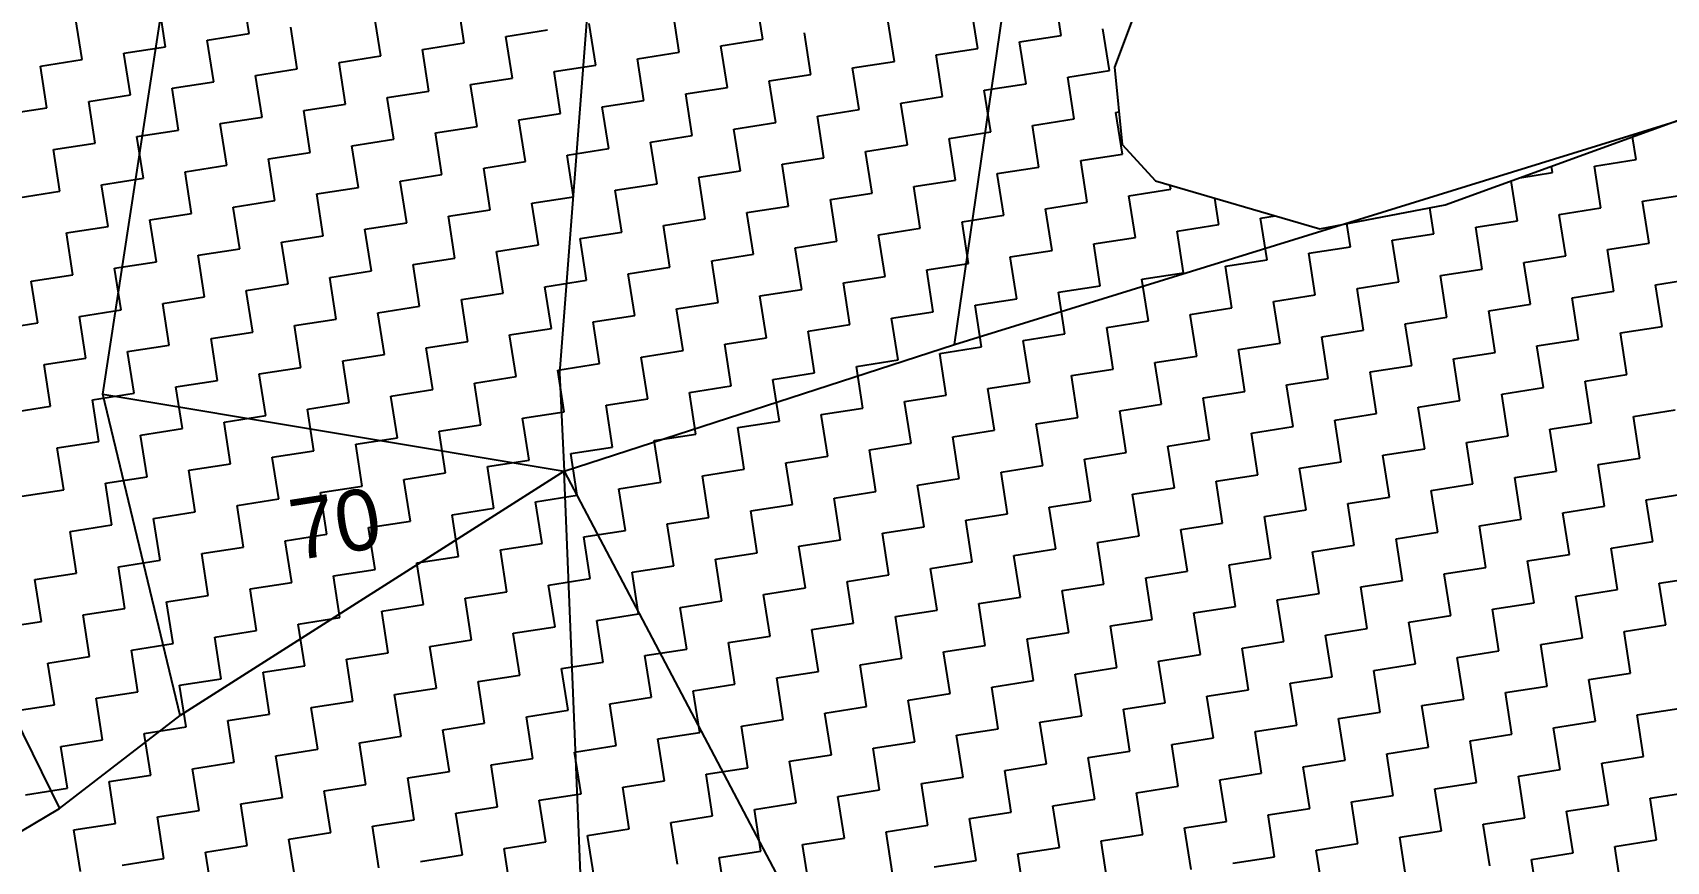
# Model space of a CAD drawing. Header units: metres. Extents: x 288492 to 290465, y 1999120 to 2001541.
# Drawn here: x 289238.9 to 289430.8, y 1999707.1 to 1999804.4 of the extents above; entities that cross this region are included whole.
import ezdxf
from ezdxf.enums import TextEntityAlignment as Align

# ---------------------------------------------------------------- set-up
doc = ezdxf.new("R2010")
doc.units = ezdxf.units.M
doc.header["$MEASUREMENT"] = 0
for name, color, linetype in [('POLY_HATCH', 12, 'Continuous'), ('POLY_PARCEL', 6, 'Continuous'), ('TEXT_PARCEL', 7, 'Continuous')]:
    doc.layers.add(name, color=color, linetype=linetype)
doc.styles.add('TEXT_MAP', font='KRDEV050.TTF')

# ---------------------------------------------------------------- blocks, each defined once
blk = doc.blocks.new('25')
at = {"layer": 'POLY_HATCH'}
for p, q in [((289372.82, 1999779.87), (289367.25, 1999765.06)), ((289367.25, 1999765.06), (289368.11, 1999755.7)), ((289407.23, 1999748.23), (289439.55, 1999759.83)), ((289368.11, 1999755.7), (289372.13, 1999751.28)), ((289372.13, 1999751.28), (289392.02, 1999745.37)), ((289392.02, 1999745.37), (289407.23, 1999748.23))]:
    blk.add_line(p, q, dxfattribs=at)
at = {"layer": 'POLY_HATCH', "linetype": 'Continuous'}
for p, q in [((289262.43, 1999769.53), (289261.66, 1999774.58)), ((289360.8, 1999768.93), (289360.03, 1999773.98)), ((289252.31, 1999767.99), (289251.55, 1999773.05)), ((289278.36, 1999766.77), (289277.6, 1999771.83)), ((289288.47, 1999768.3), (289287.71, 1999773.36)), ((289314.52, 1999767.08), (289313.76, 1999772.14)), ((289324.64, 1999768.62), (289323.87, 1999773.67)), ((289350.69, 1999767.39), (289349.92, 1999772.45)), ((289242.2, 1999766.46), (289241.43, 1999771.51)), ((289268.25, 1999765.24), (289267.48, 1999770.29)), ((289293.53, 1999769.07), (289298.59, 1999769.84)), ((289304.41, 1999765.55), (289303.64, 1999770.6)), ((289340.57, 1999765.86), (289339.81, 1999770.92)), ((289247.26, 1999767.22), (289252.31, 1999767.99)), ((289257.37, 1999768.76), (289262.43, 1999769.53)), ((289258.14, 1999763.7), (289257.37, 1999768.76)), ((289283.42, 1999767.54), (289288.47, 1999768.3)), ((289294.3, 1999764.01), (289293.53, 1999769.07)), ((289319.58, 1999767.85), (289324.64, 1999768.62)), ((289320.35, 1999762.79), (289319.58, 1999767.85)), ((289330.46, 1999764.33), (289329.69, 1999769.38)), ((289355.74, 1999768.16), (289360.8, 1999768.93)), ((289356.51, 1999763.1), (289355.74, 1999768.16)), ((289366.62, 1999764.64), (289365.85, 1999769.69)), ((289237.14, 1999765.69), (289242.2, 1999766.46)), ((289248.02, 1999762.17), (289247.26, 1999767.22)), ((289273.31, 1999766), (289278.36, 1999766.77)), ((289274.07, 1999760.95), (289273.31, 1999766)), ((289284.19, 1999762.48), (289283.42, 1999767.54)), ((289309.47, 1999766.31), (289314.52, 1999767.08)), ((289310.23, 1999761.26), (289309.47, 1999766.31)), ((289335.52, 1999765.09), (289340.57, 1999765.86)), ((289345.63, 1999766.63), (289350.69, 1999767.39)), ((289346.4, 1999761.57), (289345.63, 1999766.63)), ((289237.91, 1999760.63), (289237.14, 1999765.69)), ((289263.19, 1999764.47), (289268.25, 1999765.24)), ((289263.96, 1999759.41), (289263.19, 1999764.47)), ((289289.24, 1999763.25), (289294.3, 1999764.01)), ((289299.35, 1999764.78), (289304.41, 1999765.55)), ((289300.12, 1999759.72), (289299.35, 1999764.78)), ((289325.4, 1999763.56), (289330.46, 1999764.33)), ((289336.28, 1999760.04), (289335.52, 1999765.09)), ((289361.57, 1999763.87), (289366.62, 1999764.64)), ((289242.97, 1999761.4), (289248.02, 1999762.17)), ((289253.08, 1999762.94), (289258.14, 1999763.7)), ((289253.85, 1999757.88), (289253.08, 1999762.94)), ((289279.13, 1999761.71), (289284.19, 1999762.48)), ((289290.01, 1999758.19), (289289.24, 1999763.25)), ((289315.29, 1999762.03), (289320.35, 1999762.79)), ((289316.06, 1999756.97), (289315.29, 1999762.03)), ((289326.17, 1999758.5), (289325.4, 1999763.56)), ((289351.45, 1999762.34), (289356.51, 1999763.1)), ((289352.22, 1999757.28), (289351.45, 1999762.34)), ((289362.33, 1999758.81), (289361.57, 1999763.87)), ((289232.85, 1999759.87), (289237.91, 1999760.63)), ((289243.73, 1999756.35), (289242.97, 1999761.4)), ((289269.02, 1999760.18), (289274.07, 1999760.95)), ((289269.78, 1999755.12), (289269.02, 1999760.18)), ((289279.9, 1999756.66), (289279.13, 1999761.71)), ((289305.18, 1999760.49), (289310.23, 1999761.26)), ((289305.94, 1999755.43), (289305.18, 1999760.49)), ((289331.23, 1999759.27), (289336.28, 1999760.04)), ((289341.34, 1999760.8), (289346.4, 1999761.57)), ((289342.11, 1999755.75), (289341.34, 1999760.8)), ((289258.9, 1999758.65), (289263.96, 1999759.41)), ((289259.67, 1999753.59), (289258.9, 1999758.65)), ((289284.95, 1999757.42), (289290.01, 1999758.19)), ((289295.07, 1999758.96), (289300.12, 1999759.72)), ((289295.83, 1999753.9), (289295.07, 1999758.96)), ((289321.11, 1999757.74), (289326.17, 1999758.5)), ((289331.99, 1999754.21), (289331.23, 1999759.27)), ((289357.28, 1999758.05), (289362.33, 1999758.81)), ((289358.04, 1999752.99), (289357.28, 1999758.05)), ((289367.39, 1999759.58), (289367.75, 1999759.64)), ((289368.16, 1999754.52), (289367.39, 1999759.58)), ((289238.68, 1999755.58), (289243.73, 1999756.35)), ((289248.79, 1999757.11), (289253.85, 1999757.88)), ((289249.56, 1999752.06), (289248.79, 1999757.11)), ((289274.84, 1999755.89), (289279.9, 1999756.66)), ((289285.72, 1999752.37), (289284.95, 1999757.42)), ((289311, 1999756.2), (289316.06, 1999756.97)), ((289311.77, 1999751.15), (289311, 1999756.2)), ((289321.88, 1999752.68), (289321.11, 1999757.74)), ((289347.16, 1999756.51), (289352.22, 1999757.28)), ((289347.93, 1999751.46), (289347.16, 1999756.51)), ((289430.37, 1999753.61), (289429.95, 1999756.39)), ((289239.44, 1999750.52), (289238.68, 1999755.58)), ((289264.73, 1999754.36), (289269.78, 1999755.12)), ((289265.49, 1999749.3), (289264.73, 1999754.36)), ((289275.61, 1999750.83), (289274.84, 1999755.89)), ((289300.89, 1999754.67), (289305.94, 1999755.43)), ((289301.66, 1999749.61), (289300.89, 1999754.67)), ((289326.94, 1999753.45), (289331.99, 1999754.21)), ((289337.05, 1999754.98), (289342.11, 1999755.75)), ((289337.82, 1999749.92), (289337.05, 1999754.98)), ((289363.1, 1999753.76), (289368.16, 1999754.52)), ((289244.5, 1999751.29), (289249.56, 1999752.06)), ((289254.61, 1999752.82), (289259.67, 1999753.59)), ((289255.38, 1999747.77), (289254.61, 1999752.82)), ((289280.66, 1999751.6), (289285.72, 1999752.37)), ((289290.78, 1999753.13), (289295.83, 1999753.9)), ((289291.54, 1999748.08), (289290.78, 1999753.13)), ((289316.82, 1999751.91), (289321.88, 1999752.68)), ((289327.7, 1999748.39), (289326.94, 1999753.45)), ((289352.99, 1999752.22), (289358.04, 1999752.99)), ((289353.75, 1999747.17), (289352.99, 1999752.22)), ((289363.87, 1999748.7), (289363.1, 1999753.76)), ((289416.27, 1999751.48), (289420.25, 1999752.08)), ((289420.25, 1999752.08), (289420.13, 1999752.86)), ((289425.31, 1999752.85), (289430.37, 1999753.61)), ((289426.08, 1999747.79), (289425.31, 1999752.85)), ((289234.39, 1999749.75), (289239.44, 1999750.52)), ((289245.27, 1999746.23), (289244.5, 1999751.29)), ((289270.55, 1999750.07), (289275.61, 1999750.83)), ((289271.32, 1999745.01), (289270.55, 1999750.07)), ((289281.43, 1999746.54), (289280.66, 1999751.6)), ((289306.71, 1999750.38), (289311.77, 1999751.15)), ((289307.48, 1999745.32), (289306.71, 1999750.38)), ((289317.59, 1999746.86), (289316.82, 1999751.91)), ((289342.87, 1999750.69), (289347.93, 1999751.46)), ((289343.64, 1999745.63), (289342.87, 1999750.69)), ((289368.92, 1999749.47), (289373.98, 1999750.24)), ((289373.98, 1999750.24), (289373.9, 1999750.76)), ((289415.96, 1999746.26), (289415.23, 1999751.1)), ((289260.44, 1999748.53), (289265.49, 1999749.3)), ((289261.2, 1999743.48), (289260.44, 1999748.53)), ((289286.49, 1999747.31), (289291.54, 1999748.08)), ((289296.6, 1999748.84), (289301.66, 1999749.61)), ((289297.37, 1999743.79), (289296.6, 1999748.84)), ((289322.65, 1999747.62), (289327.7, 1999748.39)), ((289332.76, 1999749.16), (289337.82, 1999749.92)), ((289333.53, 1999744.1), (289332.76, 1999749.16)), ((289358.81, 1999747.93), (289363.87, 1999748.7)), ((289369.69, 1999744.41), (289368.92, 1999749.47)), ((289379.8, 1999745.95), (289379.32, 1999749.15)), ((289431.13, 1999748.56), (289436.19, 1999749.33)), ((289431.9, 1999743.5), (289431.13, 1999748.56)), ((289240.21, 1999745.47), (289245.27, 1999746.23)), ((289250.32, 1999747), (289255.38, 1999747.77)), ((289251.09, 1999741.94), (289250.32, 1999747)), ((289276.37, 1999745.78), (289281.43, 1999746.54)), ((289287.25, 1999742.25), (289286.49, 1999747.31)), ((289312.53, 1999746.09), (289317.59, 1999746.86)), ((289313.3, 1999741.03), (289312.53, 1999746.09)), ((289323.41, 1999742.57), (289322.65, 1999747.62)), ((289348.7, 1999746.4), (289353.75, 1999747.17)), ((289349.46, 1999741.34), (289348.7, 1999746.4)), ((289359.58, 1999742.88), (289358.81, 1999747.93)), ((289384.86, 1999746.71), (289386.61, 1999746.98)), ((289385.63, 1999741.66), (289384.86, 1999746.71)), ((289405.85, 1999744.72), (289405.37, 1999747.88)), ((289410.91, 1999745.49), (289415.96, 1999746.26)), ((289421.02, 1999747.02), (289426.08, 1999747.79)), ((289421.79, 1999741.97), (289421.02, 1999747.02)), ((289240.98, 1999740.41), (289240.21, 1999745.47)), ((289266.26, 1999744.24), (289271.32, 1999745.01)), ((289267.03, 1999739.19), (289266.26, 1999744.24)), ((289277.14, 1999740.72), (289276.37, 1999745.78)), ((289302.42, 1999744.56), (289307.48, 1999745.32)), ((289303.19, 1999739.5), (289302.42, 1999744.56)), ((289328.47, 1999743.33), (289333.53, 1999744.1)), ((289338.58, 1999744.87), (289343.64, 1999745.63)), ((289339.35, 1999739.81), (289338.58, 1999744.87)), ((289364.63, 1999743.65), (289369.69, 1999744.41)), ((289374.75, 1999745.18), (289379.8, 1999745.95)), ((289375.51, 1999740.12), (289374.75, 1999745.18)), ((289395.74, 1999743.19), (289395.31, 1999745.99)), ((289400.79, 1999743.96), (289405.85, 1999744.72)), ((289411.67, 1999740.43), (289410.91, 1999745.49)), ((289256.15, 1999742.71), (289261.2, 1999743.48)), ((289256.91, 1999737.65), (289256.15, 1999742.71)), ((289282.2, 1999741.49), (289287.25, 1999742.25)), ((289292.31, 1999743.02), (289297.37, 1999743.79)), ((289293.08, 1999737.97), (289292.31, 1999743.02)), ((289318.36, 1999741.8), (289323.41, 1999742.57)), ((289329.24, 1999738.28), (289328.47, 1999743.33)), ((289354.52, 1999742.11), (289359.58, 1999742.88)), ((289355.29, 1999737.05), (289354.52, 1999742.11)), ((289365.4, 1999738.59), (289364.63, 1999743.65)), ((289390.68, 1999742.42), (289395.74, 1999743.19)), ((289391.45, 1999737.37), (289390.68, 1999742.42)), ((289401.56, 1999738.9), (289400.79, 1999743.96)), ((289426.84, 1999742.73), (289431.9, 1999743.5)), ((289427.61, 1999737.68), (289426.84, 1999742.73)), ((289235.92, 1999739.64), (289240.98, 1999740.41)), ((289246.03, 1999741.18), (289251.09, 1999741.94)), ((289246.8, 1999736.12), (289246.03, 1999741.18)), ((289272.08, 1999739.95), (289277.14, 1999740.72)), ((289282.96, 1999736.43), (289282.2, 1999741.49)), ((289308.25, 1999740.27), (289313.3, 1999741.03)), ((289309.01, 1999735.21), (289308.25, 1999740.27)), ((289319.13, 1999736.74), (289318.36, 1999741.8)), ((289344.41, 1999740.58), (289349.46, 1999741.34)), ((289345.17, 1999735.52), (289344.41, 1999740.58)), ((289380.57, 1999740.89), (289385.63, 1999741.66)), ((289381.34, 1999735.83), (289380.57, 1999740.89)), ((289406.62, 1999739.67), (289411.67, 1999740.43)), ((289416.73, 1999741.2), (289421.79, 1999741.97)), ((289417.5, 1999736.14), (289416.73, 1999741.2)), ((289236.69, 1999734.59), (289235.92, 1999739.64)), ((289261.97, 1999738.42), (289267.03, 1999739.19)), ((289262.74, 1999733.36), (289261.97, 1999738.42)), ((289272.85, 1999734.9), (289272.08, 1999739.95)), ((289298.13, 1999738.73), (289303.19, 1999739.5)), ((289298.9, 1999733.68), (289298.13, 1999738.73)), ((289324.18, 1999737.51), (289329.24, 1999738.28)), ((289334.29, 1999739.04), (289339.35, 1999739.81)), ((289335.06, 1999733.99), (289334.29, 1999739.04)), ((289360.34, 1999737.82), (289365.4, 1999738.59)), ((289370.46, 1999739.36), (289375.51, 1999740.12)), ((289371.22, 1999734.3), (289370.46, 1999739.36)), ((289396.51, 1999738.13), (289401.56, 1999738.9)), ((289407.38, 1999734.61), (289406.62, 1999739.67)), ((289432.67, 1999738.45), (289437.72, 1999739.21)), ((289433.43, 1999733.39), (289432.67, 1999738.45)), ((289251.86, 1999736.89), (289256.91, 1999737.65)), ((289252.62, 1999731.83), (289251.86, 1999736.89)), ((289277.91, 1999735.66), (289282.96, 1999736.43)), ((289288.02, 1999737.2), (289293.08, 1999737.97)), ((289288.79, 1999732.14), (289288.02, 1999737.2)), ((289314.07, 1999735.98), (289319.13, 1999736.74)), ((289324.95, 1999732.45), (289324.18, 1999737.51)), ((289350.23, 1999736.29), (289355.29, 1999737.05)), ((289351, 1999731.23), (289350.23, 1999736.29)), ((289361.11, 1999732.77), (289360.34, 1999737.82)), ((289386.39, 1999736.6), (289391.45, 1999737.37)), ((289387.16, 1999731.54), (289386.39, 1999736.6)), ((289397.27, 1999733.08), (289396.51, 1999738.13)), ((289422.55, 1999736.91), (289427.61, 1999737.68)), ((289423.32, 1999731.86), (289422.55, 1999736.91)), ((289231.63, 1999733.82), (289236.69, 1999734.59)), ((289241.75, 1999735.35), (289246.8, 1999736.12)), ((289242.51, 1999730.3), (289241.75, 1999735.35)), ((289267.79, 1999734.13), (289272.85, 1999734.9)), ((289278.67, 1999730.61), (289277.91, 1999735.66)), ((289303.96, 1999734.44), (289309.01, 1999735.21)), ((289304.72, 1999729.39), (289303.96, 1999734.44)), ((289314.84, 1999730.92), (289314.07, 1999735.98)), ((289340.12, 1999734.75), (289345.17, 1999735.52)), ((289340.88, 1999729.7), (289340.12, 1999734.75)), ((289366.17, 1999733.53), (289371.22, 1999734.3)), ((289376.28, 1999735.07), (289381.34, 1999735.83)), ((289377.05, 1999730.01), (289376.28, 1999735.07)), ((289402.33, 1999733.84), (289407.38, 1999734.61)), ((289412.44, 1999735.38), (289417.5, 1999736.14)), ((289413.21, 1999730.32), (289412.44, 1999735.38)), ((289257.68, 1999732.6), (289262.74, 1999733.36)), ((289258.45, 1999727.54), (289257.68, 1999732.6)), ((289268.56, 1999729.07), (289267.79, 1999734.13)), ((289293.84, 1999732.91), (289298.9, 1999733.68)), ((289294.61, 1999727.85), (289293.84, 1999732.91)), ((289319.89, 1999731.69), (289324.95, 1999732.45)), ((289330, 1999733.22), (289335.06, 1999733.99)), ((289330.77, 1999728.16), (289330, 1999733.22)), ((289356.05, 1999732), (289361.11, 1999732.77)), ((289366.93, 1999728.48), (289366.17, 1999733.53)), ((289392.22, 1999732.31), (289397.27, 1999733.08)), ((289392.98, 1999727.25), (289392.22, 1999732.31)), ((289403.1, 1999728.79), (289402.33, 1999733.84)), ((289428.38, 1999732.62), (289433.43, 1999733.39)), ((289429.14, 1999727.57), (289428.38, 1999732.62)), ((289237.46, 1999729.53), (289242.51, 1999730.3)), ((289247.57, 1999731.06), (289252.62, 1999731.83)), ((289248.34, 1999726.01), (289247.57, 1999731.06)), ((289273.62, 1999729.84), (289278.67, 1999730.61)), ((289283.73, 1999731.37), (289288.79, 1999732.14)), ((289284.5, 1999726.32), (289283.73, 1999731.37)), ((289309.78, 1999730.15), (289314.84, 1999730.92)), ((289320.66, 1999726.63), (289319.89, 1999731.69)), ((289345.94, 1999730.46), (289351, 1999731.23)), ((289346.71, 1999725.41), (289345.94, 1999730.46)), ((289356.82, 1999726.94), (289356.05, 1999732)), ((289382.1, 1999730.78), (289387.16, 1999731.54)), ((289382.87, 1999725.72), (289382.1, 1999730.78)), ((289408.15, 1999729.55), (289413.21, 1999730.32)), ((289418.26, 1999731.09), (289423.32, 1999731.86)), ((289419.03, 1999726.03), (289418.26, 1999731.09)), ((289238.22, 1999724.47), (289237.46, 1999729.53)), ((289263.5, 1999728.31), (289268.56, 1999729.07)), ((289264.27, 1999723.25), (289263.5, 1999728.31)), ((289274.38, 1999724.78), (289273.62, 1999729.84)), ((289299.67, 1999728.62), (289304.72, 1999729.39)), ((289300.43, 1999723.56), (289299.67, 1999728.62)), ((289310.55, 1999725.1), (289309.78, 1999730.15)), ((289335.83, 1999728.93), (289340.88, 1999729.7)), ((289336.6, 1999723.87), (289335.83, 1999728.93)), ((289361.88, 1999727.71), (289366.93, 1999728.48)), ((289371.99, 1999729.24), (289377.05, 1999730.01)), ((289372.76, 1999724.19), (289371.99, 1999729.24)), ((289398.04, 1999728.02), (289403.1, 1999728.79)), ((289408.92, 1999724.5), (289408.15, 1999729.55)), ((289253.39, 1999726.77), (289258.45, 1999727.54)), ((289254.16, 1999721.72), (289253.39, 1999726.77)), ((289279.44, 1999725.55), (289284.5, 1999726.32)), ((289289.55, 1999727.09), (289294.61, 1999727.85)), ((289290.32, 1999722.03), (289289.55, 1999727.09)), ((289315.6, 1999725.86), (289320.66, 1999726.63)), ((289325.72, 1999727.4), (289330.77, 1999728.16)), ((289326.48, 1999722.34), (289325.72, 1999727.4)), ((289351.76, 1999726.18), (289356.82, 1999726.94)), ((289362.64, 1999722.65), (289361.88, 1999727.71)), ((289387.93, 1999726.49), (289392.98, 1999727.25)), ((289388.69, 1999721.43), (289387.93, 1999726.49)), ((289398.81, 1999722.96), (289398.04, 1999728.02)), ((289424.09, 1999726.8), (289429.14, 1999727.57)), ((289424.85, 1999721.74), (289424.09, 1999726.8)), ((289233.17, 1999723.71), (289238.22, 1999724.47)), ((289243.28, 1999725.24), (289248.34, 1999726.01)), ((289244.05, 1999720.18), (289243.28, 1999725.24)), ((289269.33, 1999724.02), (289274.38, 1999724.78)), ((289280.21, 1999720.5), (289279.44, 1999725.55)), ((289305.49, 1999724.33), (289310.55, 1999725.1)), ((289306.26, 1999719.27), (289305.49, 1999724.33)), ((289316.37, 1999720.81), (289315.6, 1999725.86)), ((289341.65, 1999724.64), (289346.71, 1999725.41)), ((289342.42, 1999719.59), (289341.65, 1999724.64)), ((289352.53, 1999721.12), (289351.76, 1999726.18)), ((289377.81, 1999724.95), (289382.87, 1999725.72)), ((289378.58, 1999719.9), (289377.81, 1999724.95)), ((289403.86, 1999723.73), (289408.92, 1999724.5)), ((289413.98, 1999725.27), (289419.03, 1999726.03)), ((289414.74, 1999720.21), (289413.98, 1999725.27)), ((289259.22, 1999722.48), (289264.27, 1999723.25)), ((289259.98, 1999717.43), (289259.22, 1999722.48)), ((289270.09, 1999718.96), (289269.33, 1999724.02)), ((289295.38, 1999722.8), (289300.43, 1999723.56)), ((289296.14, 1999717.74), (289295.38, 1999722.8)), ((289321.43, 1999721.57), (289326.48, 1999722.34)), ((289331.54, 1999723.11), (289336.6, 1999723.87)), ((289332.31, 1999718.05), (289331.54, 1999723.11)), ((289357.59, 1999721.89), (289362.64, 1999722.65)), ((289367.7, 1999723.42), (289372.76, 1999724.19)), ((289368.47, 1999718.36), (289367.7, 1999723.42)), ((289393.75, 1999722.2), (289398.81, 1999722.96)), ((289404.63, 1999718.67), (289403.86, 1999723.73)), ((289429.91, 1999722.51), (289434.97, 1999723.28)), ((289430.68, 1999717.45), (289429.91, 1999722.51)), ((289249.1, 1999720.95), (289254.16, 1999721.72)), ((289249.87, 1999715.89), (289249.1, 1999720.95)), ((289275.15, 1999719.73), (289280.21, 1999720.5)), ((289285.26, 1999721.26), (289290.32, 1999722.03)), ((289286.03, 1999716.21), (289285.26, 1999721.26)), ((289311.31, 1999720.04), (289316.37, 1999720.81)), ((289322.19, 1999716.52), (289321.43, 1999721.57)), ((289347.47, 1999720.35), (289352.53, 1999721.12)), ((289348.24, 1999715.3), (289347.47, 1999720.35)), ((289358.35, 1999716.83), (289357.59, 1999721.89)), ((289383.64, 1999720.66), (289388.69, 1999721.43)), ((289384.4, 1999715.61), (289383.64, 1999720.66)), ((289394.52, 1999717.14), (289393.75, 1999722.2)), ((289419.8, 1999720.98), (289424.85, 1999721.74)), ((289420.57, 1999715.92), (289419.8, 1999720.98)), ((289238.99, 1999719.42), (289244.05, 1999720.18)), ((289239.76, 1999714.36), (289238.99, 1999719.42)), ((289265.04, 1999718.19), (289270.09, 1999718.96)), ((289275.92, 1999714.67), (289275.15, 1999719.73)), ((289301.2, 1999718.51), (289306.26, 1999719.27)), ((289301.97, 1999713.45), (289301.2, 1999718.51)), ((289312.08, 1999714.98), (289311.31, 1999720.04)), ((289337.36, 1999718.82), (289342.42, 1999719.59)), ((289338.13, 1999713.76), (289337.36, 1999718.82)), ((289363.41, 1999717.6), (289368.47, 1999718.36)), ((289373.52, 1999719.13), (289378.58, 1999719.9)), ((289374.29, 1999714.07), (289373.52, 1999719.13)), ((289399.57, 1999717.91), (289404.63, 1999718.67)), ((289409.69, 1999719.44), (289414.74, 1999720.21)), ((289410.45, 1999714.39), (289409.69, 1999719.44)), ((289254.93, 1999716.66), (289259.98, 1999717.43)), ((289255.69, 1999711.6), (289254.93, 1999716.66)), ((289265.81, 1999713.14), (289265.04, 1999718.19)), ((289291.09, 1999716.97), (289296.14, 1999717.74)), ((289291.85, 1999711.92), (289291.09, 1999716.97)), ((289317.14, 1999715.75), (289322.19, 1999716.52)), ((289327.25, 1999717.28), (289332.31, 1999718.05)), ((289328.02, 1999712.23), (289327.25, 1999717.28)), ((289353.3, 1999716.06), (289358.35, 1999716.83)), ((289364.18, 1999712.54), (289363.41, 1999717.6)), ((289389.46, 1999716.37), (289394.52, 1999717.14)), ((289400.34, 1999712.85), (289399.57, 1999717.91)), ((289425.62, 1999716.69), (289430.68, 1999717.45)), ((289426.39, 1999711.63), (289425.62, 1999716.69)), ((289244.81, 1999715.13), (289249.87, 1999715.89)), ((289245.58, 1999710.07), (289244.81, 1999715.13)), ((289270.86, 1999713.9), (289275.92, 1999714.67)), ((289280.97, 1999715.44), (289286.03, 1999716.21)), ((289281.74, 1999710.38), (289280.97, 1999715.44)), ((289307.02, 1999714.22), (289312.08, 1999714.98)), ((289317.9, 1999710.69), (289317.14, 1999715.75)), ((289343.19, 1999714.53), (289348.24, 1999715.3)), ((289343.95, 1999709.47), (289343.19, 1999714.53)), ((289354.06, 1999711.01), (289353.3, 1999716.06)), ((289379.35, 1999714.84), (289384.4, 1999715.61)), ((289380.11, 1999709.78), (289379.35, 1999714.84)), ((289390.23, 1999711.32), (289389.46, 1999716.37)), ((289415.51, 1999715.15), (289420.57, 1999715.92)), ((289416.28, 1999710.1), (289415.51, 1999715.15)), ((289234.7, 1999713.59), (289239.76, 1999714.36)), ((289260.75, 1999712.37), (289265.81, 1999713.14)), ((289271.63, 1999708.85), (289270.86, 1999713.9)), ((289296.91, 1999712.68), (289301.97, 1999713.45)), ((289297.68, 1999707.63), (289296.91, 1999712.68)), ((289307.79, 1999709.16), (289307.02, 1999714.22)), ((289333.07, 1999712.99), (289338.13, 1999713.76)), ((289333.84, 1999707.94), (289333.07, 1999712.99)), ((289359.12, 1999711.77), (289364.18, 1999712.54)), ((289369.23, 1999713.31), (289374.29, 1999714.07)), ((289370, 1999708.25), (289369.23, 1999713.31)), ((289395.28, 1999712.08), (289400.34, 1999712.85)), ((289405.4, 1999713.62), (289410.45, 1999714.39)), ((289406.16, 1999708.56), (289405.4, 1999713.62)), ((289431.44, 1999712.4), (289436.5, 1999713.16)), ((289250.64, 1999710.84), (289255.69, 1999711.6)), ((289251.4, 1999705.78), (289250.64, 1999710.84)), ((289261.52, 1999707.31), (289260.75, 1999712.37)), ((289286.8, 1999711.15), (289291.85, 1999711.92)), ((289287.56, 1999706.09), (289286.8, 1999711.15)), ((289312.85, 1999709.93), (289317.9, 1999710.69)), ((289322.96, 1999711.46), (289328.02, 1999712.23)), ((289323.73, 1999706.4), (289322.96, 1999711.46)), ((289349.01, 1999710.24), (289354.06, 1999711.01)), ((289359.89, 1999706.72), (289359.12, 1999711.77)), ((289385.17, 1999710.55), (289390.23, 1999711.32)), ((289385.94, 1999705.49), (289385.17, 1999710.55)), ((289396.05, 1999707.03), (289395.28, 1999712.08)), ((289421.33, 1999710.86), (289426.39, 1999711.63)), ((289422.1, 1999705.81), (289421.33, 1999710.86)), ((289432.21, 1999707.34), (289431.44, 1999712.4)), ((289240.52, 1999709.3), (289245.58, 1999710.07)), ((289241.29, 1999704.25), (289240.52, 1999709.3)), ((289266.57, 1999708.08), (289271.63, 1999708.85)), ((289276.68, 1999709.62), (289281.74, 1999710.38)), ((289277.45, 1999704.56), (289276.68, 1999709.62)), ((289302.73, 1999708.39), (289307.79, 1999709.16)), ((289313.61, 1999704.87), (289312.85, 1999709.93)), ((289338.9, 1999708.71), (289343.95, 1999709.47)), ((289339.66, 1999703.65), (289338.9, 1999708.71)), ((289349.78, 1999705.18), (289349.01, 1999710.24)), ((289375.06, 1999709.02), (289380.11, 1999709.78)), ((289375.82, 1999703.96), (289375.06, 1999709.02)), ((289401.11, 1999707.8), (289406.16, 1999708.56)), ((289411.22, 1999709.33), (289416.28, 1999710.1)), ((289411.99, 1999704.27), (289411.22, 1999709.33)), ((289256.46, 1999706.55), (289261.52, 1999707.31)), ((289257.23, 1999701.49), (289256.46, 1999706.55)), ((289267.34, 1999703.03), (289266.57, 1999708.08)), ((289292.62, 1999706.86), (289297.68, 1999707.63)), ((289293.39, 1999701.8), (289292.62, 1999706.86)), ((289303.5, 1999703.34), (289302.73, 1999708.39)), ((289328.78, 1999707.17), (289333.84, 1999707.94)), ((289329.55, 1999702.12), (289328.78, 1999707.17)), ((289354.83, 1999705.95), (289359.89, 1999706.72)), ((289364.94, 1999707.48), (289370, 1999708.25)), ((289365.71, 1999702.43), (289364.94, 1999707.48)), ((289390.99, 1999706.26), (289396.05, 1999707.03)), ((289401.87, 1999702.74), (289401.11, 1999707.8)), ((289427.16, 1999706.57), (289432.21, 1999707.34)), ((289427.92, 1999701.52), (289427.16, 1999706.57)), ((289246.35, 1999705.01), (289251.4, 1999705.78)), ((289247.11, 1999699.96), (289246.35, 1999705.01)), ((289272.4, 1999703.79), (289277.45, 1999704.56)), ((289282.51, 1999705.33), (289287.56, 1999706.09)), ((289283.28, 1999700.27), (289282.51, 1999705.33)), ((289308.56, 1999704.1), (289313.61, 1999704.87)), ((289318.67, 1999705.64), (289323.73, 1999706.4)), ((289319.44, 1999700.58), (289318.67, 1999705.64)), ((289344.72, 1999704.42), (289349.78, 1999705.18)), ((289355.6, 1999700.89), (289354.83, 1999705.95)), ((289380.88, 1999704.73), (289385.94, 1999705.49)), ((289381.65, 1999699.67), (289380.88, 1999704.73)), ((289391.76, 1999701.2), (289390.99, 1999706.26)), ((289417.04, 1999705.04), (289422.1, 1999705.81)), ((289417.81, 1999699.98), (289417.04, 1999705.04)), ((289236.23, 1999703.48), (289241.29, 1999704.25)), ((289237, 1999698.42), (289236.23, 1999703.48)), ((289262.28, 1999702.26), (289267.34, 1999703.03)), ((289273.16, 1999698.74), (289272.4, 1999703.79)), ((289298.44, 1999702.57), (289303.5, 1999703.34)), ((289299.21, 1999697.51), (289298.44, 1999702.57)), ((289309.32, 1999699.05), (289308.56, 1999704.1)), ((289334.61, 1999702.88), (289339.66, 1999703.65)), ((289335.37, 1999697.83), (289334.61, 1999702.88)), ((289345.49, 1999699.36), (289344.72, 1999704.42)), ((289370.77, 1999703.19), (289375.82, 1999703.96)), ((289371.53, 1999698.14), (289370.77, 1999703.19)), ((289396.82, 1999701.97), (289401.87, 1999702.74)), ((289406.93, 1999703.51), (289411.99, 1999704.27)), ((289407.7, 1999698.45), (289406.93, 1999703.51)), ((289432.98, 1999702.28), (289438.04, 1999703.05)), ((289252.17, 1999700.72), (289257.23, 1999701.49)), ((289252.94, 1999695.67), (289252.17, 1999700.72)), ((289263.05, 1999697.2), (289262.28, 1999702.26)), ((289288.33, 1999701.04), (289293.39, 1999701.8)), ((289289.1, 1999695.98), (289288.33, 1999701.04)), ((289314.38, 1999699.81), (289319.44, 1999700.58)), ((289324.49, 1999701.35), (289329.55, 1999702.12)), ((289325.26, 1999696.29), (289324.49, 1999701.35)), ((289350.54, 1999700.13), (289355.6, 1999700.89)), ((289360.66, 1999701.66), (289365.71, 1999702.43)), ((289361.42, 1999696.6), (289360.66, 1999701.66)), ((289386.7, 1999700.44), (289391.76, 1999701.2)), ((289397.58, 1999696.92), (289396.82, 1999701.97)), ((289422.87, 1999700.75), (289427.92, 1999701.52)), ((289423.63, 1999695.69), (289422.87, 1999700.75)), ((289433.75, 1999697.23), (289432.98, 1999702.28)), ((289242.06, 1999699.19), (289247.11, 1999699.96)), ((289242.82, 1999694.13), (289242.06, 1999699.19)), ((289268.11, 1999697.97), (289273.16, 1999698.74)), ((289278.22, 1999699.5), (289283.28, 1999700.27)), ((289278.99, 1999694.45), (289278.22, 1999699.5)), ((289304.27, 1999698.28), (289309.32, 1999699.05)), ((289315.15, 1999694.76), (289314.38, 1999699.81)), ((289340.43, 1999698.59), (289345.49, 1999699.36)), ((289341.2, 1999693.54), (289340.43, 1999698.59)), ((289351.31, 1999695.07), (289350.54, 1999700.13)), ((289376.59, 1999698.9), (289381.65, 1999699.67)), ((289377.36, 1999693.85), (289376.59, 1999698.9)), ((289387.47, 1999695.38), (289386.7, 1999700.44)), ((289412.75, 1999699.22), (289417.81, 1999699.98)), ((289413.52, 1999694.16), (289412.75, 1999699.22)), ((289231.94, 1999697.66), (289237, 1999698.42)), ((289257.99, 1999696.44), (289263.05, 1999697.2)), ((289268.87, 1999692.91), (289268.11, 1999697.97)), ((289294.15, 1999696.75), (289299.21, 1999697.51)), ((289294.92, 1999691.69), (289294.15, 1999696.75)), ((289305.03, 1999693.22), (289304.27, 1999698.28)), ((289330.32, 1999697.06), (289335.37, 1999697.83)), ((289331.08, 1999692), (289330.32, 1999697.06)), ((289356.37, 1999695.84), (289361.42, 1999696.6)), ((289366.48, 1999697.37), (289371.53, 1999698.14)), ((289367.25, 1999692.31), (289366.48, 1999697.37)), ((289392.53, 1999696.15), (289397.58, 1999696.92)), ((289402.64, 1999697.68), (289407.7, 1999698.45)), ((289403.41, 1999692.63), (289402.64, 1999697.68)), ((289428.69, 1999696.46), (289433.75, 1999697.23)), ((289247.88, 1999694.9), (289252.94, 1999695.67)), ((289248.65, 1999689.84), (289247.88, 1999694.9)), ((289258.76, 1999691.38), (289257.99, 1999696.44)), ((289284.04, 1999695.21), (289289.1, 1999695.98)), ((289284.81, 1999690.16), (289284.04, 1999695.21)), ((289310.09, 1999693.99), (289315.15, 1999694.76)), ((289320.2, 1999695.52), (289325.26, 1999696.29)), ((289320.97, 1999690.47), (289320.2, 1999695.52)), ((289346.25, 1999694.3), (289351.31, 1999695.07)), ((289357.13, 1999690.78), (289356.37, 1999695.84)), ((289382.41, 1999694.61), (289387.47, 1999695.38)), ((289393.29, 1999691.09), (289392.53, 1999696.15)), ((289418.58, 1999694.93), (289423.63, 1999695.69)), ((289419.34, 1999689.87), (289418.58, 1999694.93)), ((289429.46, 1999691.4), (289428.69, 1999696.46)), ((289237.77, 1999693.37), (289242.82, 1999694.13)), ((289238.53, 1999688.31), (289237.77, 1999693.37)), ((289263.82, 1999692.15), (289268.87, 1999692.91)), ((289273.93, 1999693.68), (289278.99, 1999694.45)), ((289274.7, 1999688.62), (289273.93, 1999693.68)), ((289299.98, 1999692.46), (289305.03, 1999693.22)), ((289310.86, 1999688.93), (289310.09, 1999693.99)), ((289336.14, 1999692.77), (289341.2, 1999693.54)), ((289336.91, 1999687.71), (289336.14, 1999692.77)), ((289347.02, 1999689.25), (289346.25, 1999694.3)), ((289372.3, 1999693.08), (289377.36, 1999693.85)), ((289373.07, 1999688.02), (289372.3, 1999693.08)), ((289383.18, 1999689.56), (289382.41, 1999694.61)), ((289408.46, 1999693.39), (289413.52, 1999694.16)), ((289409.23, 1999688.34), (289408.46, 1999693.39)), ((289253.7, 1999690.61), (289258.76, 1999691.38)), ((289264.58, 1999687.09), (289263.82, 1999692.15)), ((289289.87, 1999690.92), (289294.92, 1999691.69)), ((289290.63, 1999685.87), (289289.87, 1999690.92)), ((289300.75, 1999687.4), (289299.98, 1999692.46)), ((289326.03, 1999691.24), (289331.08, 1999692)), ((289326.79, 1999686.18), (289326.03, 1999691.24)), ((289352.08, 1999690.01), (289357.13, 1999690.78)), ((289362.19, 1999691.55), (289367.25, 1999692.31)), ((289362.96, 1999686.49), (289362.19, 1999691.55)), ((289388.24, 1999690.33), (289393.29, 1999691.09)), ((289398.35, 1999691.86), (289403.41, 1999692.63)), ((289399.12, 1999686.8), (289398.35, 1999691.86)), ((289424.4, 1999690.64), (289429.46, 1999691.4)), ((289243.59, 1999689.08), (289248.65, 1999689.84)), ((289244.36, 1999684.02), (289243.59, 1999689.08)), ((289254.47, 1999685.56), (289253.7, 1999690.61)), ((289279.75, 1999689.39), (289284.81, 1999690.16)), ((289280.52, 1999684.33), (289279.75, 1999689.39)), ((289305.8, 1999688.17), (289310.86, 1999688.93)), ((289315.91, 1999689.7), (289320.97, 1999690.47)), ((289316.68, 1999684.65), (289315.91, 1999689.7)), ((289341.96, 1999688.48), (289347.02, 1999689.25)), ((289352.84, 1999684.96), (289352.08, 1999690.01)), ((289378.13, 1999688.79), (289383.18, 1999689.56)), ((289378.89, 1999683.74), (289378.13, 1999688.79)), ((289389, 1999685.27), (289388.24, 1999690.33)), ((289414.29, 1999689.1), (289419.34, 1999689.87)), ((289415.05, 1999684.05), (289414.29, 1999689.1)), ((289425.17, 1999685.58), (289424.4, 1999690.64)), ((289233.48, 1999687.54), (289238.53, 1999688.31)), ((289259.53, 1999686.32), (289264.58, 1999687.09)), ((289269.64, 1999687.86), (289274.7, 1999688.62)), ((289270.41, 1999682.8), (289269.64, 1999687.86)), ((289295.69, 1999686.63), (289300.75, 1999687.4)), ((289306.57, 1999683.11), (289305.8, 1999688.17)), ((289331.85, 1999686.95), (289336.91, 1999687.71)), ((289332.62, 1999681.89), (289331.85, 1999686.95)), ((289342.73, 1999683.42), (289341.96, 1999688.48)), ((289368.01, 1999687.26), (289373.07, 1999688.02)), ((289368.78, 1999682.2), (289368.01, 1999687.26)), ((289394.06, 1999686.04), (289399.12, 1999686.8)), ((289404.17, 1999687.57), (289409.23, 1999688.34)), ((289404.94, 1999682.51), (289404.17, 1999687.57)), ((289430.22, 1999686.35), (289435.28, 1999687.11)), ((289249.41, 1999684.79), (289254.47, 1999685.56)), ((289250.18, 1999679.73), (289249.41, 1999684.79)), ((289260.29, 1999681.27), (289259.53, 1999686.32)), ((289285.58, 1999685.1), (289290.63, 1999685.87)), ((289286.34, 1999680.04), (289285.58, 1999685.1)), ((289296.46, 1999681.58), (289295.69, 1999686.63)), ((289321.74, 1999685.41), (289326.79, 1999686.18)), ((289322.5, 1999680.36), (289321.74, 1999685.41)), ((289347.79, 1999684.19), (289352.84, 1999684.96)), ((289357.9, 1999685.72), (289362.96, 1999686.49)), ((289358.67, 1999680.67), (289357.9, 1999685.72)), ((289383.95, 1999684.5), (289389, 1999685.27)), ((289394.83, 1999680.98), (289394.06, 1999686.04)), ((289420.11, 1999684.81), (289425.17, 1999685.58)), ((289420.88, 1999679.76), (289420.11, 1999684.81)), ((289430.99, 1999681.29), (289430.22, 1999686.35)), ((289239.3, 1999683.25), (289244.36, 1999684.02)), ((289240.07, 1999678.2), (289239.3, 1999683.25)), ((289265.35, 1999682.03), (289270.41, 1999682.8)), ((289275.46, 1999683.57), (289280.52, 1999684.33)), ((289276.23, 1999678.51), (289275.46, 1999683.57)), ((289301.51, 1999682.34), (289306.57, 1999683.11)), ((289311.62, 1999683.88), (289316.68, 1999684.65)), ((289312.39, 1999678.82), (289311.62, 1999683.88)), ((289337.67, 1999682.66), (289342.73, 1999683.42)), ((289348.55, 1999679.13), (289347.79, 1999684.19)), ((289373.84, 1999682.97), (289378.89, 1999683.74)), ((289374.6, 1999677.91), (289373.84, 1999682.97)), ((289384.72, 1999679.45), (289383.95, 1999684.5)), ((289410, 1999683.28), (289415.05, 1999684.05)), ((289410.76, 1999678.22), (289410, 1999683.28)), ((289255.24, 1999680.5), (289260.29, 1999681.27)), ((289266.12, 1999676.98), (289265.35, 1999682.03)), ((289291.4, 1999680.81), (289296.46, 1999681.58)), ((289292.17, 1999675.75), (289291.4, 1999680.81)), ((289302.28, 1999677.29), (289301.51, 1999682.34)), ((289327.56, 1999681.12), (289332.62, 1999681.89)), ((289328.33, 1999676.07), (289327.56, 1999681.12)), ((289338.44, 1999677.6), (289337.67, 1999682.66)), ((289363.72, 1999681.43), (289368.78, 1999682.2)), ((289364.49, 1999676.38), (289363.72, 1999681.43)), ((289389.77, 1999680.21), (289394.83, 1999680.98)), ((289399.88, 1999681.75), (289404.94, 1999682.51)), ((289400.65, 1999676.69), (289399.88, 1999681.75)), ((289425.93, 1999680.52), (289430.99, 1999681.29)), ((289245.12, 1999678.97), (289250.18, 1999679.73)), ((289245.89, 1999673.91), (289245.12, 1999678.97)), ((289256, 1999675.44), (289255.24, 1999680.5)), ((289281.29, 1999679.28), (289286.34, 1999680.04)), ((289282.05, 1999674.22), (289281.29, 1999679.28)), ((289307.34, 1999678.06), (289312.39, 1999678.82)), ((289317.45, 1999679.59), (289322.5, 1999680.36)), ((289318.21, 1999674.53), (289317.45, 1999679.59)), ((289343.5, 1999678.37), (289348.55, 1999679.13)), ((289353.61, 1999679.9), (289358.67, 1999680.67)), ((289354.38, 1999674.84), (289353.61, 1999679.9)), ((289379.66, 1999678.68), (289384.72, 1999679.45)), ((289390.54, 1999675.16), (289389.77, 1999680.21)), ((289415.82, 1999678.99), (289420.88, 1999679.76)), ((289416.59, 1999673.93), (289415.82, 1999678.99)), ((289426.7, 1999675.47), (289425.93, 1999680.52)), ((289235.01, 1999677.43), (289240.07, 1999678.2)), ((289261.06, 1999676.21), (289266.12, 1999676.98)), ((289271.17, 1999677.74), (289276.23, 1999678.51)), ((289271.94, 1999672.69), (289271.17, 1999677.74)), ((289297.22, 1999676.52), (289302.28, 1999677.29)), ((289308.1, 1999673), (289307.34, 1999678.06)), ((289333.38, 1999676.83), (289338.44, 1999677.6)), ((289334.15, 1999671.78), (289333.38, 1999676.83)), ((289344.26, 1999673.31), (289343.5, 1999678.37)), ((289369.55, 1999677.14), (289374.6, 1999677.91)), ((289370.31, 1999672.09), (289369.55, 1999677.14)), ((289380.43, 1999673.62), (289379.66, 1999678.68)), ((289405.71, 1999677.46), (289410.76, 1999678.22)), ((289406.47, 1999672.4), (289405.71, 1999677.46)), ((289431.76, 1999676.23), (289436.81, 1999677)), ((289250.95, 1999674.68), (289256, 1999675.44)), ((289261.83, 1999671.15), (289261.06, 1999676.21)), ((289287.11, 1999674.99), (289292.17, 1999675.75)), ((289287.88, 1999669.93), (289287.11, 1999674.99)), ((289297.99, 1999671.46), (289297.22, 1999676.52)), ((289323.27, 1999675.3), (289328.33, 1999676.07)), ((289324.04, 1999670.24), (289323.27, 1999675.3)), ((289349.32, 1999674.08), (289354.38, 1999674.84)), ((289359.43, 1999675.61), (289364.49, 1999676.38)), ((289360.2, 1999670.55), (289359.43, 1999675.61)), ((289385.48, 1999674.39), (289390.54, 1999675.16)), ((289395.59, 1999675.92), (289400.65, 1999676.69)), ((289396.36, 1999670.87), (289395.59, 1999675.92)), ((289421.64, 1999674.7), (289426.7, 1999675.47)), ((289432.52, 1999671.18), (289431.76, 1999676.23)), ((289240.84, 1999673.14), (289245.89, 1999673.91)), ((289241.6, 1999668.09), (289240.84, 1999673.14)), ((289251.71, 1999669.62), (289250.95, 1999674.68)), ((289277, 1999673.45), (289282.05, 1999674.22)), ((289277.76, 1999668.4), (289277, 1999673.45)), ((289303.05, 1999672.23), (289308.1, 1999673)), ((289313.16, 1999673.77), (289318.21, 1999674.53)), ((289313.93, 1999668.71), (289313.16, 1999673.77)), ((289339.21, 1999672.54), (289344.26, 1999673.31)), ((289350.09, 1999669.02), (289349.32, 1999674.08)), ((289375.37, 1999672.86), (289380.43, 1999673.62)), ((289376.14, 1999667.8), (289375.37, 1999672.86)), ((289386.25, 1999669.33), (289385.48, 1999674.39)), ((289411.53, 1999673.17), (289416.59, 1999673.93)), ((289412.3, 1999668.11), (289411.53, 1999673.17)), ((289422.41, 1999669.64), (289421.64, 1999674.7)), ((289256.77, 1999670.39), (289261.83, 1999671.15)), ((289266.88, 1999671.92), (289271.94, 1999672.69)), ((289267.65, 1999666.86), (289266.88, 1999671.92)), ((289292.93, 1999670.7), (289297.99, 1999671.46)), ((289303.81, 1999667.18), (289303.05, 1999672.23)), ((289329.09, 1999671.01), (289334.15, 1999671.78)), ((289329.86, 1999665.95), (289329.09, 1999671.01)), ((289339.97, 1999667.49), (289339.21, 1999672.54)), ((289365.26, 1999671.32), (289370.31, 1999672.09)), ((289366.02, 1999666.27), (289365.26, 1999671.32)), ((289401.42, 1999671.63), (289406.47, 1999672.4)), ((289402.19, 1999666.58), (289401.42, 1999671.63)), ((289427.47, 1999670.41), (289432.52, 1999671.18)), ((289246.66, 1999668.85), (289251.71, 1999669.62)), ((289257.54, 1999665.33), (289256.77, 1999670.39)), ((289282.82, 1999669.16), (289287.88, 1999669.93)), ((289293.7, 1999665.64), (289292.93, 1999670.7)), ((289318.98, 1999669.48), (289324.04, 1999670.24)), ((289319.75, 1999664.42), (289318.98, 1999669.48)), ((289345.03, 1999668.25), (289350.09, 1999669.02)), ((289355.14, 1999669.79), (289360.2, 1999670.55)), ((289355.91, 1999664.73), (289355.14, 1999669.79)), ((289381.19, 1999668.57), (289386.25, 1999669.33)), ((289391.31, 1999670.1), (289396.36, 1999670.87)), ((289392.07, 1999665.04), (289391.31, 1999670.1)), ((289417.35, 1999668.88), (289422.41, 1999669.64)), ((289428.23, 1999665.36), (289427.47, 1999670.41)), ((289418.12, 1999663.82), (289417.35, 1999668.88))]:
    blk.add_line(p, q, dxfattribs=at)
at = {"layer": 'POLY_PARCEL'}
for p, q in [((289310.31, 1999857.64), (289299.85, 1999728.28)), ((289347.74, 1999731.54), (289365.35, 1999849.8)), ((289244.53, 1999725.92), (289255.59, 1999795.97)), ((289347.74, 1999731.54), (289445.47, 1999761.4)), ((289209.79, 1999735.75), (289239.12, 1999675.74)), ((289300.37, 1999716.38), (289347.74, 1999731.54)), ((289299.85, 1999728.28), (289300.37, 1999716.38)), ((289253.77, 1999686.97), (289244.53, 1999725.92)), ((289244.53, 1999725.92), (289300.37, 1999716.38)), ((289300.37, 1999716.38), (289253.77, 1999686.97)), ((289300.37, 1999716.38), (289371.01, 1999581.08)), ((289303.51, 1999631.03), (289300.37, 1999716.38)), ((289239.12, 1999675.74), (289253.77, 1999686.97)), ((289180.11, 1999640.98), (289239.12, 1999675.74))]:
    blk.add_line(p, q, dxfattribs=at)
at = {"layer": 'TEXT_PARCEL', "style": 'TEXT_MAP'}
blk.add_text('70', height=7.365, rotation=8.6241, dxfattribs=at).set_placement((289272.62, 1999710.13), align=Align.MIDDLE)

msp = doc.modelspace()

# ---------------------------------------------------------------- block references
at = {"xscale": 0.9698261639439751, "yscale": 0.9698261639439751, "zscale": 0.9698261639439751, "rotation": 0.222768048152709}
msp.add_blockref('25', (16272.72, 59299.43), dxfattribs=at)

doc.saveas('drawing.dxf')
